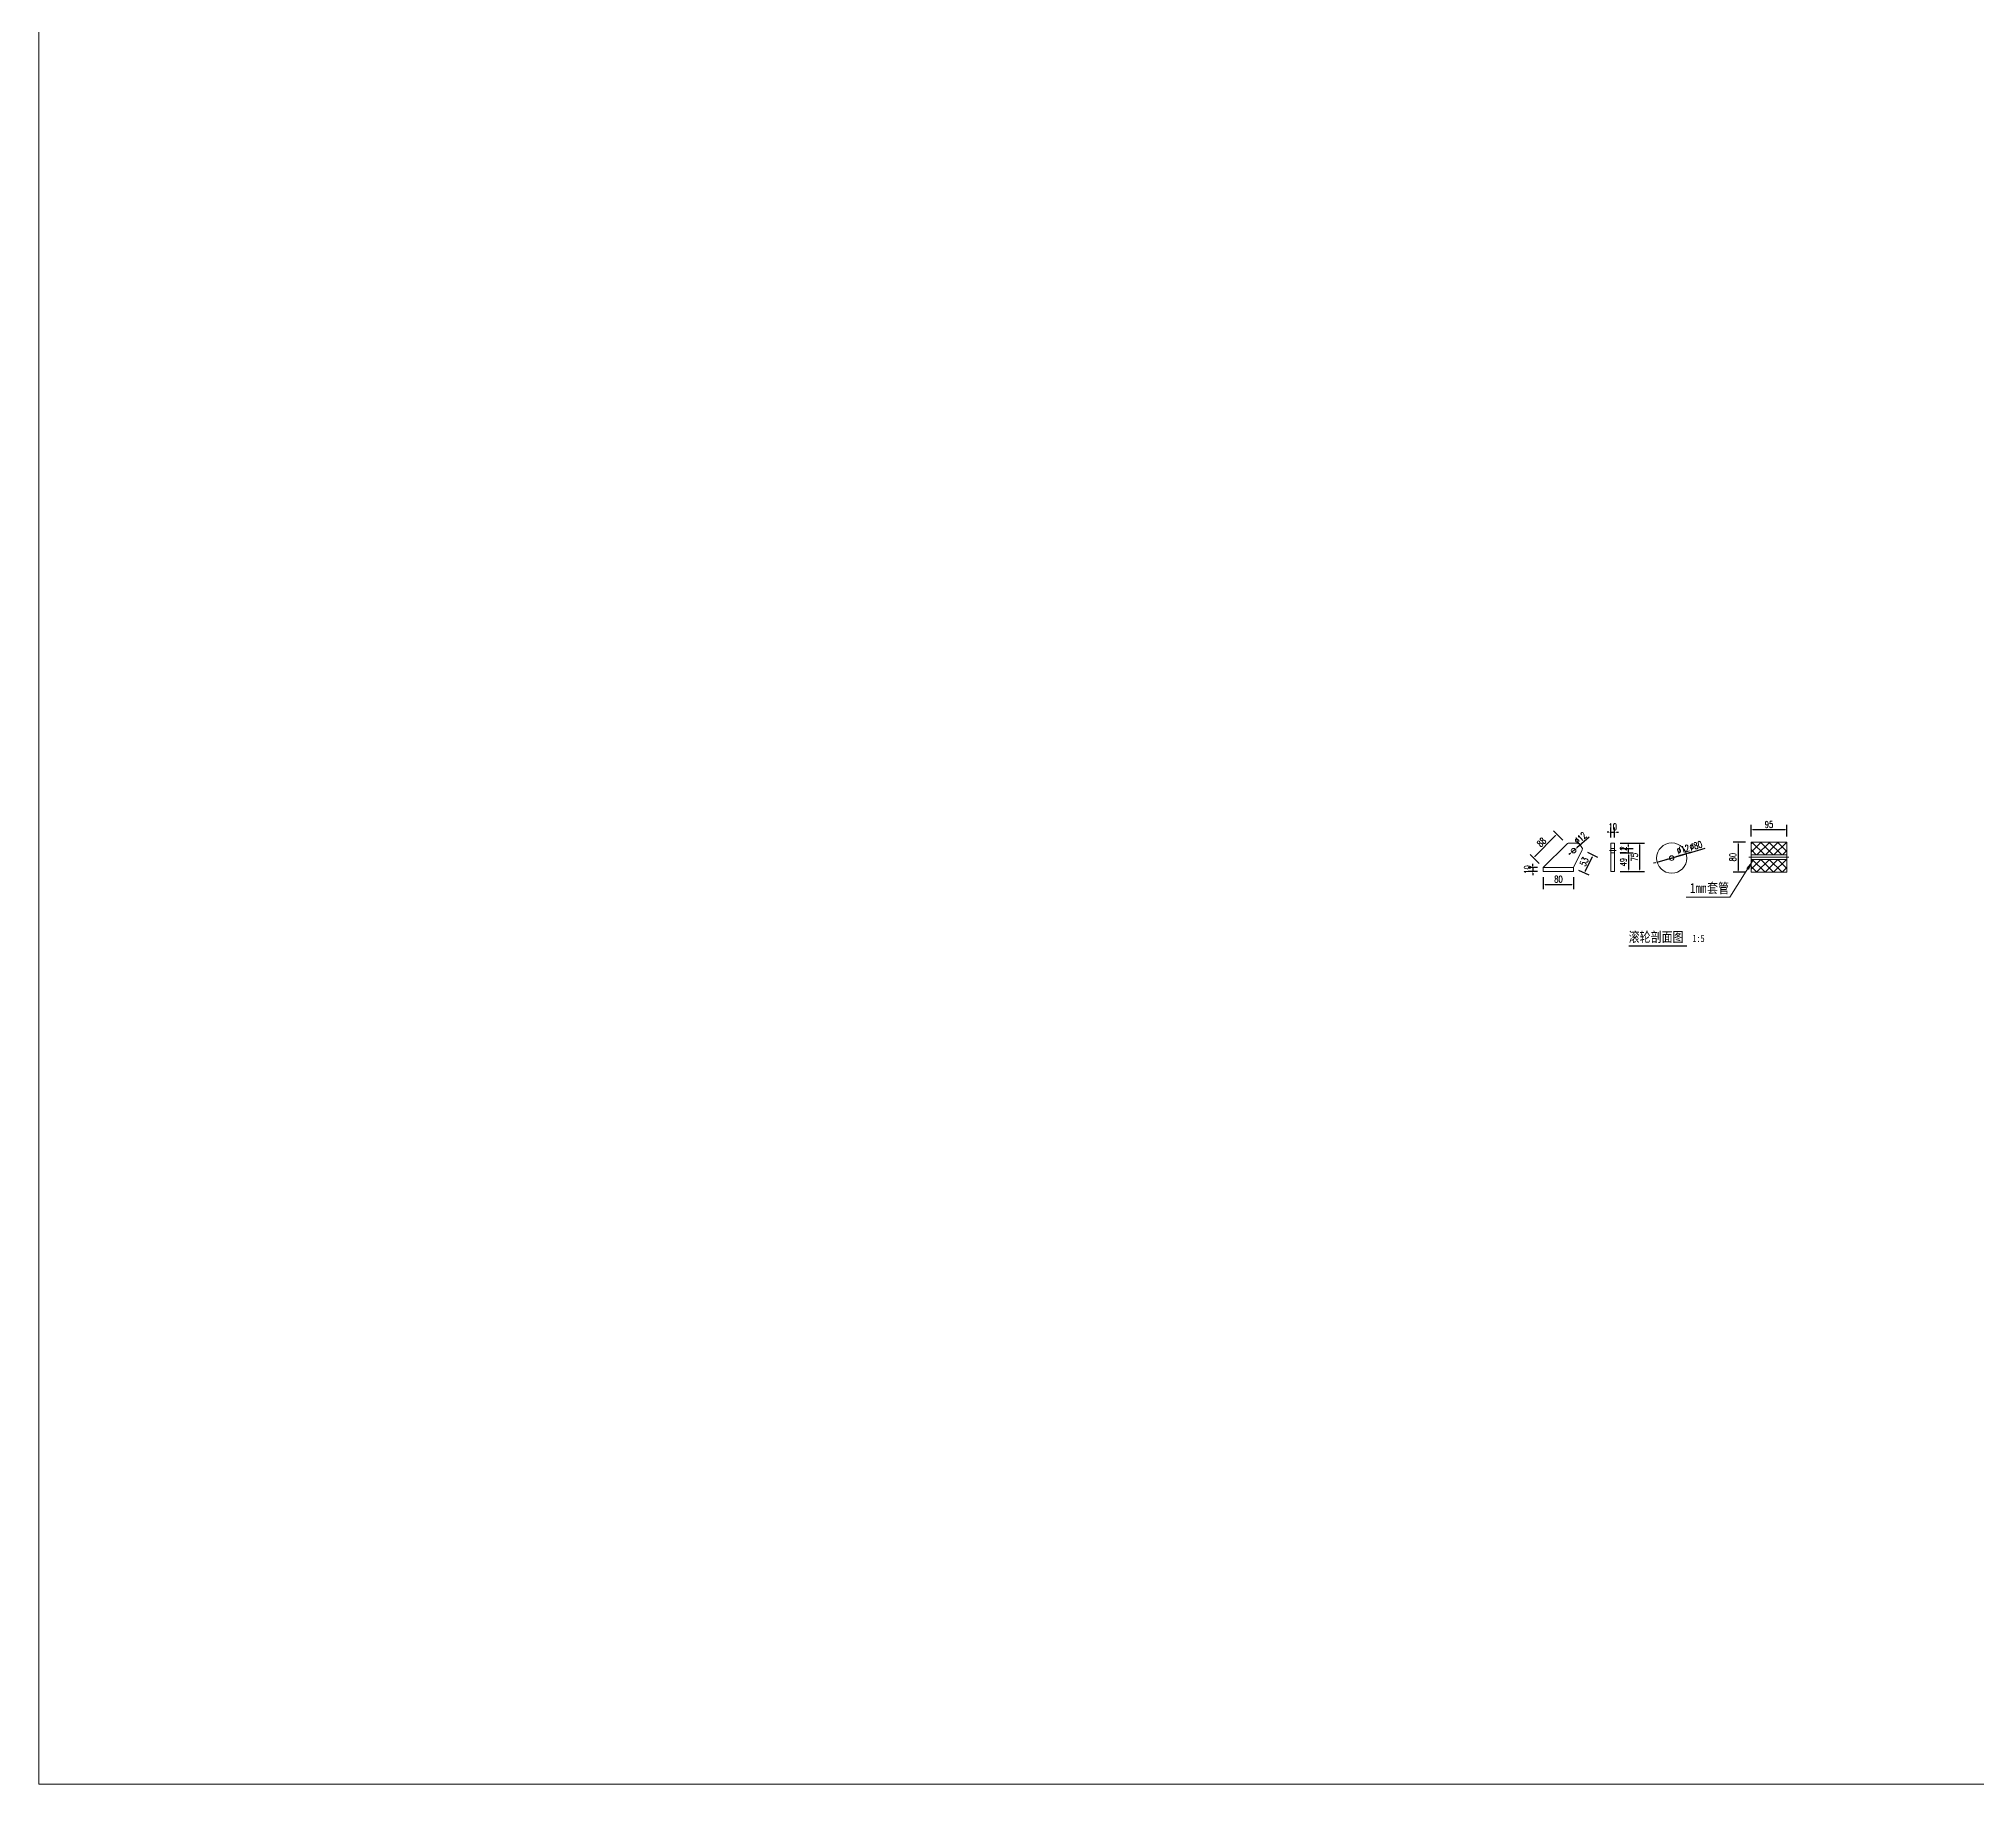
# Model space of a CAD drawing. Header units: millimetres. Extents: x -1612139 to -1282425, y 786067 to 1536390.
# Drawn here: x -1369873 to -1364749, y 822338 to 826952 of the extents above; entities that cross this region are included whole.
import ezdxf

# ---------------------------------------------------------------- set-up
doc = ezdxf.new("R2010")
doc.units = ezdxf.units.MM
doc.header["$LTSCALE"] = 1000
doc.layers.get('0').update_dxf_attribs({"linetype": 'CONTINUOUS'})
doc.layers.get('DEFPOINTS').update_dxf_attribs({"linetype": 'CONTINUOUS'})
doc.layers.add('PUB_TEXT', color=7, linetype='CONTINUOUS')
doc.layers.add('填充', color=8, linetype='CONTINUOUS')
doc.styles.add('-宋体', font='', dxfattribs={"width": 0.8})
doc.styles.add('STANDARD_T3', font='simplex.shx', dxfattribs={"width": 0.7, "bigfont": 'gbcbig.shx'})
doc.styles.get('-宋体').set_extended_font_data('SimSun')
doc.dimstyles.new('W&&5', dxfattribs={"dimtxt": 17.5, "dimasz": 5, "dimexe": 12.5, "dimexo": 15, "dimgap": 5, "dimtad": 1, "dimdec": 0, "dimzin": 0, "dimdsep": 46, "dimtxsty": 'STANDARD_T3', "dimcen": 0.09, "dimclrd": 1, "dimclre": 1, "dimclrt": 7, "dimazin": 2, "dimtfac": 1, "dimtdec": 0, "dimtix": 1, "dimtmove": 2, "dimatfit": 3, "dimfxl": 100, "dimtolj": 1, "dimtzin": 0, "dimarcsym": 0})

# ---------------------------------------------------------------- blocks, each defined once
blk = doc.blocks.new('*D97')
at = {"color": 1, "lineweight": -2, "transparency": 16777216}
for p, q in [((-1365347.4, 824843.9), (-1365347.4, 824874.2)), ((-1365252.4, 824843.9), (-1365252.4, 824874.2)), ((-1365342.4, 824861.7), (-1365257.4, 824861.7))]:
    blk.add_line(p, q, dxfattribs=at)
at = {"color": 1, "transparency": 16777216}
for points in [[(-1365342.4, 824862.5), (-1365342.4, 824860.8), (-1365347.4, 824861.7)], [(-1365257.4, 824862.5), (-1365257.4, 824860.8), (-1365252.4, 824861.7)]]:
    blk.add_solid(points, dxfattribs=at)
at = {"layer": 'DEFPOINTS', "color": 0, "transparency": 16777216}
for p in [(-1365347.4, 824828.9), (-1365252.4, 824861.7), (-1365252.4, 824828.9)]:
    blk.add_point(p, dxfattribs=at)
at = {"color": 7, "lineweight": 0, "transparency": 16777216, "insert": (-1365299.9, 824875.4), "char_height": 17.5, "attachment_point": 5, "style": 'STANDARD_T3'}
blk.add_mtext('\\A1;95', dxfattribs=at)
blk = doc.blocks.new('*D98')
at = {"color": 1, "lineweight": -2, "transparency": 16777216}
for p, q in [((-1365362.4, 824828.9), (-1365394.2, 824828.9)), ((-1365381.7, 824823.9), (-1365381.7, 824753.9)), ((-1365362.4, 824748.9), (-1365394.2, 824748.9))]:
    blk.add_line(p, q, dxfattribs=at)
at = {"color": 1, "transparency": 16777216}
for points in [[(-1365382.5, 824823.9), (-1365380.9, 824823.9), (-1365381.7, 824828.9)], [(-1365382.5, 824753.9), (-1365380.9, 824753.9), (-1365381.7, 824748.9)]]:
    blk.add_solid(points, dxfattribs=at)
at = {"layer": 'DEFPOINTS', "color": 0, "transparency": 16777216}
for p in [(-1365347.4, 824828.9), (-1365381.7, 824748.9), (-1365347.4, 824748.9)]:
    blk.add_point(p, dxfattribs=at)
at = {"color": 7, "lineweight": 0, "transparency": 16777216, "insert": (-1365395.5, 824788.9), "char_height": 17.5, "attachment_point": 5, "rotation": 90, "style": 'STANDARD_T3'}
blk.add_mtext('\\A1;80', dxfattribs=at)
blk = doc.blocks.new('*D99')
at = {"color": 1, "lineweight": -2, "transparency": 16777216}
for p, q in [((-1365924.4, 824766.3), (-1365924.4, 824771.3)), ((-1365911.4, 824761.3), (-1365936.9, 824761.3)), ((-1365911.4, 824751.3), (-1365936.9, 824751.3)), ((-1365924.4, 824761.3), (-1365924.4, 824751.3)), ((-1365924.4, 824746.3), (-1365924.4, 824741.3))]:
    blk.add_line(p, q, dxfattribs=at)
at = {"color": 1, "transparency": 16777216}
for points in [[(-1365925.3, 824766.3), (-1365923.6, 824766.3), (-1365924.4, 824761.3)], [(-1365925.3, 824746.3), (-1365923.6, 824746.3), (-1365924.4, 824751.3)]]:
    blk.add_solid(points, dxfattribs=at)
at = {"layer": 'DEFPOINTS', "color": 0, "transparency": 16777216}
for p in [(-1365924.4, 824751.3), (-1365896.4, 824761.3), (-1365896.4, 824751.3)]:
    blk.add_point(p, dxfattribs=at)
at = {"color": 7, "lineweight": 0, "transparency": 16777216, "insert": (-1365938.2, 824756.3), "char_height": 17.5, "attachment_point": 5, "rotation": 90, "style": 'STANDARD_T3'}
blk.add_mtext('\\A1;10', dxfattribs=at)
blk = doc.blocks.new('*D100')
at = {"color": 1, "lineweight": -2, "transparency": 16777216}
for p, q in [((-1365896.4, 824736.3), (-1365896.4, 824704.3)), ((-1365816.4, 824736.3), (-1365816.4, 824704.3)), ((-1365891.4, 824716.8), (-1365821.4, 824716.8))]:
    blk.add_line(p, q, dxfattribs=at)
at = {"color": 1, "transparency": 16777216}
for points in [[(-1365891.4, 824717.6), (-1365891.4, 824715.9), (-1365896.4, 824716.8)], [(-1365821.4, 824717.6), (-1365821.4, 824715.9), (-1365816.4, 824716.8)]]:
    blk.add_solid(points, dxfattribs=at)
at = {"layer": 'DEFPOINTS', "color": 0, "transparency": 16777216}
for p in [(-1365896.4, 824751.3), (-1365816.4, 824751.3), (-1365816.4, 824716.8)]:
    blk.add_point(p, dxfattribs=at)
at = {"color": 7, "lineweight": 0, "transparency": 16777216, "insert": (-1365856.4, 824730.5), "char_height": 17.5, "attachment_point": 5, "style": 'STANDARD_T3'}
blk.add_mtext('\\A1;80', dxfattribs=at)
blk = doc.blocks.new('*D101')
at = {"color": 1, "lineweight": -2, "transparency": 16777216}
for p, q in [((-1365919.1, 824791), (-1365864.1, 824846)), ((-1365845, 824834), (-1365869.4, 824858.4)), ((-1365907.1, 824771.9), (-1365931.4, 824796.3))]:
    blk.add_line(p, q, dxfattribs=at)
at = {"color": 1, "transparency": 16777216}
for points in [[(-1365864.7, 824846.6), (-1365863.5, 824845.4), (-1365860.5, 824849.6)], [(-1365919.7, 824791.6), (-1365918.5, 824790.4), (-1365922.6, 824787.5)]]:
    blk.add_solid(points, dxfattribs=at)
at = {"layer": 'DEFPOINTS', "color": 0, "transparency": 16777216}
for p in [(-1365860.5, 824849.6), (-1365834.4, 824823.4), (-1365896.4, 824761.3)]:
    blk.add_point(p, dxfattribs=at)
at = {"color": 7, "lineweight": 0, "transparency": 16777216, "insert": (-1365901.3, 824828.3), "char_height": 17.5, "attachment_point": 5, "rotation": 45, "style": 'STANDARD_T3'}
blk.add_mtext('\\A1;88', dxfattribs=at)
blk = doc.blocks.new('*D102')
at = {"color": 1, "lineweight": -2, "transparency": 16777216}
for p, q in [((-1365600.2, 824774), (-1365605, 824772.6)), ((-1365595.4, 824775.4), (-1365518.6, 824797.6)), ((-1365469.7, 824811.8), (-1365513.8, 824799))]:
    blk.add_line(p, q, dxfattribs=at)
at = {"color": 1, "transparency": 16777216}
for points in [[(-1365600.5, 824774.8), (-1365600, 824773.2), (-1365595.4, 824775.4)], [(-1365514, 824799.8), (-1365513.6, 824798.2), (-1365518.6, 824797.6)]]:
    blk.add_solid(points, dxfattribs=at)
at = {"layer": 'DEFPOINTS', "color": 0, "transparency": 16777216}
for p in [(-1365595.4, 824775.4), (-1365518.6, 824797.6)]:
    blk.add_point(p, dxfattribs=at)
at = {"color": 7, "lineweight": 0, "transparency": 16777216, "insert": (-1365493.2, 824819.3), "char_height": 17.5, "attachment_point": 5, "rotation": 16.1522, "style": 'STANDARD_T3'}
blk.add_mtext('\\A1;∅80', dxfattribs=at)
blk = doc.blocks.new('*D103')
at = {"color": 1, "lineweight": -2, "transparency": 16777216}
for p, q in [((-1365567.6, 824783.5), (-1365572.4, 824782.1)), ((-1365562.8, 824784.8), (-1365551.2, 824788.2)), ((-1365504.6, 824801.7), (-1365546.4, 824789.6))]:
    blk.add_line(p, q, dxfattribs=at)
at = {"color": 1, "transparency": 16777216}
for points in [[(-1365567.8, 824784.3), (-1365567.3, 824782.7), (-1365562.8, 824784.8)], [(-1365546.7, 824790.4), (-1365546.2, 824788.8), (-1365551.2, 824788.2)]]:
    blk.add_solid(points, dxfattribs=at)
at = {"layer": 'DEFPOINTS', "color": 0, "transparency": 16777216}
for p in [(-1365562.8, 824784.8), (-1365551.2, 824788.2)]:
    blk.add_point(p, dxfattribs=at)
at = {"color": 7, "lineweight": 0, "transparency": 16777216, "insert": (-1365526.9, 824809.5), "char_height": 17.5, "attachment_point": 5, "rotation": 16.1522, "style": 'STANDARD_T3'}
blk.add_mtext('\\A1;∅12', dxfattribs=at)
blk = doc.blocks.new('*D104')
at = {"color": 1, "lineweight": -2, "transparency": 16777216}
for p, q in [((-1365785.4, 824751.7), (-1365766.7, 824790)), ((-1365779.9, 824802.1), (-1365753.2, 824789.1)), ((-1365803, 824754.8), (-1365776.3, 824741.8))]:
    blk.add_line(p, q, dxfattribs=at)
at = {"color": 1, "transparency": 16777216}
for points in [[(-1365767.4, 824790.4), (-1365765.9, 824789.7), (-1365764.5, 824794.5)], [(-1365786.1, 824752.1), (-1365784.6, 824751.4), (-1365787.5, 824747.2)]]:
    blk.add_solid(points, dxfattribs=at)
at = {"layer": 'DEFPOINTS', "color": 0, "transparency": 16777216}
for p in [(-1365793.4, 824808.6), (-1365764.5, 824794.5), (-1365816.4, 824761.3)]:
    blk.add_point(p, dxfattribs=at)
at = {"color": 7, "lineweight": 0, "transparency": 16777216, "insert": (-1365788.4, 824776.9), "char_height": 17.5, "attachment_point": 5, "rotation": 64, "style": 'STANDARD_T3'}
blk.add_mtext('\\A1;53', dxfattribs=at)
blk = doc.blocks.new('*D105')
at = {"color": 1, "lineweight": -2, "transparency": 16777216}
for p, q in [((-1365774.9, 824841.5), (-1365808.1, 824813.3)), ((-1365824.8, 824799), (-1365828.6, 824795.8)), ((-1365821, 824802.2), (-1365811.9, 824810))]:
    blk.add_line(p, q, dxfattribs=at)
at = {"color": 1, "transparency": 16777216}
for points in [[(-1365825.4, 824799.6), (-1365824.3, 824798.4), (-1365821, 824802.2)], [(-1365808.6, 824813.9), (-1365807.5, 824812.6), (-1365811.9, 824810)]]:
    blk.add_solid(points, dxfattribs=at)
at = {"layer": 'DEFPOINTS', "color": 0, "transparency": 16777216}
for p in [(-1365821, 824802.2), (-1365811.9, 824810)]:
    blk.add_point(p, dxfattribs=at)
at = {"color": 7, "lineweight": 0, "transparency": 16777216, "insert": (-1365798.5, 824839.5), "char_height": 17.5, "attachment_point": 5, "rotation": 40.4405, "style": 'STANDARD_T3'}
blk.add_mtext('\\A1;∅12', dxfattribs=at)
blk = doc.blocks.new('*D106')
at = {"color": 1, "lineweight": -2, "transparency": 16777216}
for p, q in [((-1365722.9, 824855.1), (-1365727.9, 824855.1)), ((-1365717.9, 824841.3), (-1365717.9, 824867.6)), ((-1365717.9, 824855.1), (-1365707.9, 824855.1)), ((-1365707.9, 824841.3), (-1365707.9, 824867.6)), ((-1365702.9, 824855.1), (-1365697.9, 824855.1))]:
    blk.add_line(p, q, dxfattribs=at)
at = {"color": 1, "transparency": 16777216}
for points in [[(-1365722.9, 824855.9), (-1365722.9, 824854.2), (-1365717.9, 824855.1)], [(-1365702.9, 824855.9), (-1365702.9, 824854.2), (-1365707.9, 824855.1)]]:
    blk.add_solid(points, dxfattribs=at)
at = {"layer": 'DEFPOINTS', "color": 0, "transparency": 16777216}
for p in [(-1365717.9, 824826.3), (-1365707.9, 824855.1), (-1365707.9, 824826.3)]:
    blk.add_point(p, dxfattribs=at)
at = {"color": 7, "lineweight": 0, "transparency": 16777216, "insert": (-1365712.9, 824868.8), "char_height": 17.5, "attachment_point": 5, "style": 'STANDARD_T3'}
blk.add_mtext('\\A1;10', dxfattribs=at)
blk = doc.blocks.new('*D107')
at = {"color": 1, "lineweight": -2, "transparency": 16777216}
for p, q in [((-1365692.9, 824826.3), (-1365629.4, 824826.3)), ((-1365641.9, 824821.3), (-1365641.9, 824756.3)), ((-1365692.9, 824751.3), (-1365629.4, 824751.3))]:
    blk.add_line(p, q, dxfattribs=at)
at = {"color": 1, "transparency": 16777216}
for points in [[(-1365642.7, 824821.3), (-1365641, 824821.3), (-1365641.9, 824826.3)], [(-1365642.7, 824756.3), (-1365641, 824756.3), (-1365641.9, 824751.3)]]:
    blk.add_solid(points, dxfattribs=at)
at = {"layer": 'DEFPOINTS', "color": 0, "transparency": 16777216}
for p in [(-1365707.9, 824826.3), (-1365707.9, 824751.3), (-1365641.9, 824751.3)]:
    blk.add_point(p, dxfattribs=at)
at = {"color": 7, "lineweight": 0, "transparency": 16777216, "insert": (-1365655.6, 824788.8), "char_height": 17.5, "attachment_point": 5, "rotation": 90, "style": 'STANDARD_T3'}
blk.add_mtext('\\A1;75', dxfattribs=at)
blk = doc.blocks.new('*D108')
at = {"color": 1, "lineweight": -2, "transparency": 16777216}
for p, q in [((-1365692.9, 824800.1), (-1365658.6, 824800.1)), ((-1365671.1, 824795.1), (-1365671.1, 824756.3)), ((-1365692.9, 824751.3), (-1365658.6, 824751.3))]:
    blk.add_line(p, q, dxfattribs=at)
at = {"color": 1, "transparency": 16777216}
for points in [[(-1365672, 824795.1), (-1365670.3, 824795.1), (-1365671.1, 824800.1)], [(-1365672, 824756.3), (-1365670.3, 824756.3), (-1365671.1, 824751.3)]]:
    blk.add_solid(points, dxfattribs=at)
at = {"layer": 'DEFPOINTS', "color": 0, "transparency": 16777216}
for p in [(-1365707.9, 824800.1), (-1365707.9, 824751.3), (-1365671.1, 824751.3)]:
    blk.add_point(p, dxfattribs=at)
at = {"color": 7, "lineweight": 0, "transparency": 16777216, "insert": (-1365684.9, 824775.7), "char_height": 17.5, "attachment_point": 5, "rotation": 90, "style": 'STANDARD_T3'}
blk.add_mtext('\\A1;49', dxfattribs=at)
blk = doc.blocks.new('*D109')
at = {"color": 1, "lineweight": -2, "transparency": 16777216}
for p, q in [((-1365671.1, 824817.1), (-1365671.1, 824822.1)), ((-1365692.9, 824812.1), (-1365658.6, 824812.1)), ((-1365692.9, 824800.1), (-1365658.6, 824800.1)), ((-1365671.1, 824800.1), (-1365671.1, 824812.1)), ((-1365671.1, 824795.1), (-1365671.1, 824790.1))]:
    blk.add_line(p, q, dxfattribs=at)
at = {"color": 1, "transparency": 16777216}
for points in [[(-1365672, 824817.1), (-1365670.3, 824817.1), (-1365671.1, 824812.1)], [(-1365672, 824795.1), (-1365670.3, 824795.1), (-1365671.1, 824800.1)]]:
    blk.add_solid(points, dxfattribs=at)
at = {"layer": 'DEFPOINTS', "color": 0, "transparency": 16777216}
for p in [(-1365707.9, 824812.1), (-1365707.9, 824800.1), (-1365671.1, 824812.1)]:
    blk.add_point(p, dxfattribs=at)
at = {"color": 7, "lineweight": 0, "transparency": 16777216, "insert": (-1365684.9, 824806.1), "char_height": 17.5, "attachment_point": 5, "rotation": 90, "style": 'STANDARD_T3'}
blk.add_mtext('\\A1;12', dxfattribs=at)

msp = doc.modelspace()

# ---------------------------------------------------------------- hatches: boundary and pattern name
at = {"layer": '填充', "lineweight": 0}
h = msp.add_hatch(dxfattribs=at)
h.set_pattern_fill('ANSI37', color=256, scale=10)
h.set_pattern_definition([(45, (79702.81, -470091.611), (-11.22532015, 11.22532015), []), (135, (79702.81, -470091.611), (-11.22532015, -11.22532015), [])])
h.paths.add_polyline_path([(-1365347.4, 824828.9), (-1365347.4, 824794.9), (-1365252.4, 824794.9), (-1365252.4, 824828.9)])
h.paths.add_polyline_path([(-1365252.4, 824748.9), (-1365252.4, 824782.9), (-1365347.4, 824782.9), (-1365347.4, 824748.9)])

# ---------------------------------------------------------------- linework, layer by layer
at = {"lineweight": 0}
for p, q in [((-1365896.4, 824761.3), (-1365834.4, 824823.4)), ((-1365801.5, 824824.9), (-1365794.4, 824814.4)), ((-1365717.9, 824751.3), (-1365717.9, 824826.3)), ((-1365717.9, 824826.3), (-1365707.9, 824826.3)), ((-1365707.9, 824751.3), (-1365707.9, 824826.3)), ((-1365793.4, 824808.6), (-1365816.4, 824761.3)), ((-1365703.9, 824806.1), (-1365721.9, 824806.1)), ((-1365717.9, 824812.1), (-1365707.9, 824812.1)), ((-1365717.9, 824800.1), (-1365707.9, 824800.1)), ((-1365340.5, 824782.9), (-1365403.2, 824683.4)), ((-1365353.4, 824788.9), (-1365247.9, 824788.9)), ((-1365347.4, 824794.9), (-1365252.4, 824794.9)), ((-1365347.4, 824782.9), (-1365252.4, 824782.9)), ((-1365717.9, 824751.3), (-1365707.9, 824751.3)), ((-1365403.2, 824683.4), (-1365519.2, 824683.4))]:
    msp.add_line(p, q, dxfattribs=at)
at = {"color": 0, "lineweight": 0}
for p, q in [((-1365827.3, 824826.3), (-1365805, 824826.3)), ((-1365896.4, 824751.3), (-1365896.4, 824761.3)), ((-1365896.4, 824761.3), (-1365816.4, 824761.3)), ((-1365816.4, 824751.3), (-1365896.4, 824751.3)), ((-1365816.4, 824761.3), (-1365816.4, 824751.3))]:
    msp.add_line(p, q, dxfattribs=at)
at = {"lineweight": 0, "ltscale": 100}
msp.add_lwpolyline([(-1369873.2, 831566.5), (-1360645, 831566.5), (-1360645, 822338.2), (-1369873.2, 822338.2)], close=True, dxfattribs=at)
at = {"lineweight": 0}
msp.add_lwpolyline([(-1365347.4, 824748.9), (-1365252.4, 824748.9), (-1365252.4, 824828.9), (-1365347.4, 824828.9)], close=True, dxfattribs=at)
msp.add_lwpolyline([(-1365340.5, 824782.9, 0, 8, 0), (-1365356.5, 824757.5, 0, 0, 0)], format="xyseb", dxfattribs=at)
at = {"lineweight": 0, "const_width": 3.5}
msp.add_lwpolyline([(-1365670.8, 824553.9), (-1365516.4, 824553.9)], dxfattribs=at)
at = {"lineweight": 0}
for centre, radius in [((-1365557, 824786.5), 40), ((-1365816.4, 824806.1), 6), ((-1365557, 824786.5), 6)]:
    msp.add_circle(centre, radius, dxfattribs=at)
for centre, radius, start, end in [((-1365827.3, 824816.3), 10, 90, 135), ((-1365805, 824821.3), 5, 46.0565, 90), ((-1365797.9, 824810.8), 5, 334, 46.0565)]:
    msp.add_arc(centre, radius, start, end, dxfattribs=at)

# ---------------------------------------------------------------- texts
at = {"layer": 'PUB_TEXT', "lineweight": 0, "style": '-宋体', "width": 0.8}
for s, height, p in [('1mm', 26.58, (-1365508.7, 824693.9)), ('套管', 26.58, (-1365463.4, 824693.9)), ('滚轮剖面图', 26.58, (-1365670.8, 824564.6)), ('1:5', 18.99, (-1365502.4, 824564.6))]:
    msp.add_text(s, height=height, dxfattribs=at).set_placement(p)

# ---------------------------------------------------------------- dimensions: what is measured, and where the dimension line sits
at = {"lineweight": 0}
for base, p1, p2, picture, middle in [((-1365707.9, 824855.1), (-1365717.9, 824826.3), (-1365707.9, 824826.3), '*D106', (-1365712.9, 824868.8)), ((-1365252.4, 824861.7), (-1365347.4, 824828.9), (-1365252.4, 824828.9), '*D97', (-1365299.9, 824875.4)), ((-1365816.4, 824716.8), (-1365896.4, 824751.3), (-1365816.4, 824751.3), '*D100', (-1365856.4, 824730.5))]:
    dim = msp.add_linear_dim(base=base, p1=p1, p2=p2, dimstyle='W&&5', dxfattribs=at)
    dim.commit()
    dim.dimension.update_dxf_attribs({"geometry": picture, "text_midpoint": middle})
for p1, p2, distance, picture, middle in [((-1365896.4, 824761.3), (-1365834.4, 824823.4), 37, '*D101', (-1365901.3, 824828.3)), ((-1365816.4, 824761.3), (-1365793.4, 824808.6), -32.2, '*D104', (-1365788.4, 824776.9))]:
    dim = msp.add_aligned_dim(p1=p1, p2=p2, distance=distance, dimstyle='W&&5', dxfattribs=at)
    dim.commit()
    dim.dimension.update_dxf_attribs({"geometry": picture, "text_midpoint": middle})
for p1, p2, picture, middle in [((-1365821, 824802.2), (-1365811.9, 824810), '*D105', (-1365798.5, 824839.5)), ((-1365595.4, 824775.4), (-1365518.6, 824797.6), '*D102', (-1365493.2, 824819.3)), ((-1365562.8, 824784.8), (-1365551.2, 824788.2), '*D103', (-1365526.9, 824809.5))]:
    dim = msp.add_diameter_dim_2p(p1=p1, p2=p2, dimstyle='W&&5', dxfattribs=at)
    dim.commit()
    dim.dimension.update_dxf_attribs({"geometry": picture, "text_midpoint": middle})
for base, p1, p2, picture, middle in [((-1365641.9, 824751.3), (-1365707.9, 824826.3), (-1365707.9, 824751.3), '*D107', (-1365655.6, 824788.8)), ((-1365671.1, 824812.1), (-1365707.9, 824800.1), (-1365707.9, 824812.1), '*D109', (-1365684.9, 824806.1)), ((-1365381.7, 824748.9), (-1365347.4, 824828.9), (-1365347.4, 824748.9), '*D98', (-1365395.5, 824788.9)), ((-1365924.4, 824751.3), (-1365896.4, 824761.3), (-1365896.4, 824751.3), '*D99', (-1365938.2, 824756.3)), ((-1365671.1, 824751.3), (-1365707.9, 824800.1), (-1365707.9, 824751.3), '*D108', (-1365684.9, 824775.7))]:
    dim = msp.add_linear_dim(base=base, p1=p1, p2=p2, angle=90, dimstyle='W&&5', dxfattribs=at)
    dim.commit()
    dim.dimension.update_dxf_attribs({"geometry": picture, "text_midpoint": middle})

doc.saveas('drawing.dxf')
